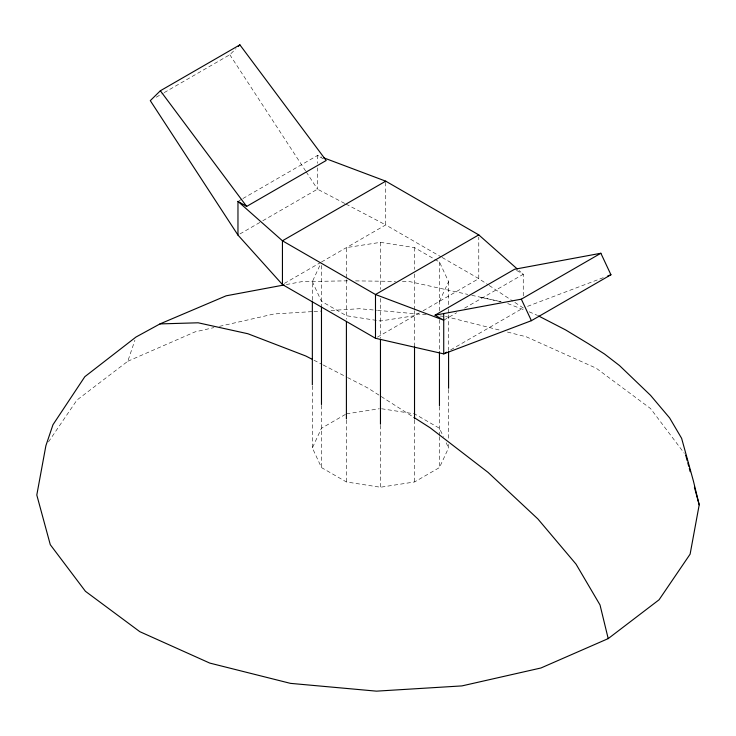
<?xml version="1.0" encoding="UTF-8"?>
<svg xmlns="http://www.w3.org/2000/svg" width="736" height="736" viewBox="0 0 736 736"><rect width="100%" height="100%" fill="white"/><g stroke="black" fill="none" stroke-linecap="round" stroke-linejoin="round"><path stroke-width="0.55" stroke-dasharray="3.68 2.76" d="M48.475 441.904L76.93 400.08L127.797 361.256L134.918 340.198M312.349 300.012L312.349 281.667L320.031 265.116M448.583 444.47L448.583 447.911L439.456 467.572L414.524 481.97L380.466 487.241L346.408 481.97L321.476 467.572L312.349 447.911L321.476 428.251L345.451 414.405M439.456 301.337L448.583 281.667L439.456 262.007L414.524 247.609L380.466 242.346L346.408 247.609L346.408 278.567M164.202 92.616L229.816 54.731L236.017 48.65M156.253 97.207L163.208 93.187M238.961 200.827L241.942 199.106M242.935 198.527L317.492 155.48L321.761 157.09M239.954 233.938L261.823 221.315M262.816 220.736L317.492 189.17L344.991 203.568M284.39 283.415L320.5 262.568M321.476 262.007L385.728 224.912L441.158 256.919M377.439 337.134L419.318 312.956M423.154 310.748L478.777 278.631L478.777 237.13M443.725 320.197L456.651 312.736M464.6 308.145L523.259 274.28L518.981 270.489M450.69 349.867L523.259 307.97L513.792 301.723M127.797 361.256L195.049 331.881L213.964 327.594M527.537 306.351L603.446 277.601M219.53 326.333L274.077 313.959L312.809 311.586M286.332 284.547L301.944 281.63L348.708 280.812M414.524 315.726L380.466 320.997L346.408 315.726L321.476 301.337L312.349 281.667M346.408 413.853L379.334 408.756M313.941 311.512L321.917 311.024M331.034 310.463L359.508 308.715L376.482 310.252M355.562 280.894L395.545 281.364M402.399 281.437L409.253 281.52L467.774 294.409M377.614 310.353L426.282 314.76M439.861 315.983L444.388 316.397M381.598 408.756L414.524 413.853L439.456 428.251L443.302 436.531M471.767 295.302L501.124 301.76M480.691 297.27L501.244 301.797M445.519 316.498L500.811 330.39M507.444 332.065L526.249 336.784L596.188 368.184L650.578 408.572L684.342 453.348M507.711 303.572L524.878 310.169M529.166 311.816L537.538 315.431M313.987 360.226L322.138 364.43M323.159 364.964L346.601 377.053M347.613 377.577L368 388.102L412.951 416.806M346.012 204.102L385.728 224.912L385.728 181.166M323.288 158.829L317.492 155.48L317.492 163.346M516.497 270.379L523.259 274.28L523.259 296.737M442.152 257.49L478.777 278.631L488.244 284.878M489.192 285.494L512.845 301.098M229.816 54.731L305.596 170.927M306.222 171.884L317.492 189.17L317.492 167.836M446.182 442.741L448.583 447.911M448.583 281.667L448.583 308.044M448.583 309.184L448.583 313.775M448.583 314.916L448.583 350.456M448.583 389.436L448.583 439.889M439.456 262.007L439.456 311.31M439.456 319.682L439.456 350.63M439.456 406.465L439.456 435.473M439.456 436.623L439.456 467.572M414.524 247.609L414.524 269.394M414.524 273.985L414.524 309.525M414.524 310.666L414.524 346.214M414.524 420.063L414.524 481.97M380.466 242.346L380.466 289.349M380.466 298.522L380.466 338.192M380.466 425.325L380.466 487.241M346.408 279.717L346.408 319.166M346.408 420.063L346.408 481.97M321.476 265.448L321.476 305.918M321.476 405.315L321.476 467.572M312.349 386.004L312.349 447.911"/><path stroke-width="1.1" d="M538.54 315.956L565.616 329.921L588.414 343.73L604.504 354.007L619.5 365.553L650.541 395.333L669.622 417.928L681.628 438.343L693.413 481.031L699.2 504.832L690.11 554.162L659.07 599.785L608.203 638.609L540.951 667.984L461.923 685.906L376.492 691.15L290.481 683.367L209.751 663.081L139.812 631.672L85.422 591.293L50.287 544.686L36.8 495.024L45.89 445.703L52.974 424.727L84.833 376.685L135.985 337.033L159.979 323.914L226.127 295.817L284.105 284.97M237.967 201.397L246.652 206.42L326.186 160.503L239.89 44.85L160.356 90.767L150.291 100.648L237.967 235.088L282.44 284.547L375.489 338.266L443.725 353.887L531.401 320.684L610.935 274.767L600.861 253.258L514.565 269.266L435.04 315.183L443.725 320.197L375.489 294.52L282.44 240.792L237.967 201.397L237.967 235.088M238.344 46.368L239.89 44.85M517.27 268.98L478.777 234.885L385.728 181.166L282.44 240.792L282.44 284.547M478.777 234.885L375.489 294.52L375.489 338.266M435.04 315.183L521.327 299.175L600.861 253.258M446.706 352.158L443.725 353.887L443.725 313.573M607.724 275.982L610.935 274.767M159.979 323.914L198.15 322.791L247.903 333.748L305.836 356.022L311.944 359.177M323.886 157.89L385.728 181.166M413.908 417.422L430.164 427.8L488.097 472.42L537.85 518.917L576.021 564.116L600.015 604.937L608.203 638.609M160.356 90.767L246.652 206.42M521.327 299.175L531.401 320.684M685.713 455.179L687.212 460.69M687.81 462.898L688.712 466.21M689.31 468.418L690.212 471.73M694.407 487.177L699.2 504.832M448.583 351.606L448.583 388.295M439.456 351.78L439.456 405.665M414.524 346.684L414.524 418.913M380.466 339.342L380.466 424.184M346.408 321.457L346.408 418.913M321.476 307.068L321.476 404.515M312.349 301.162L312.349 384.854"/></g></svg>
